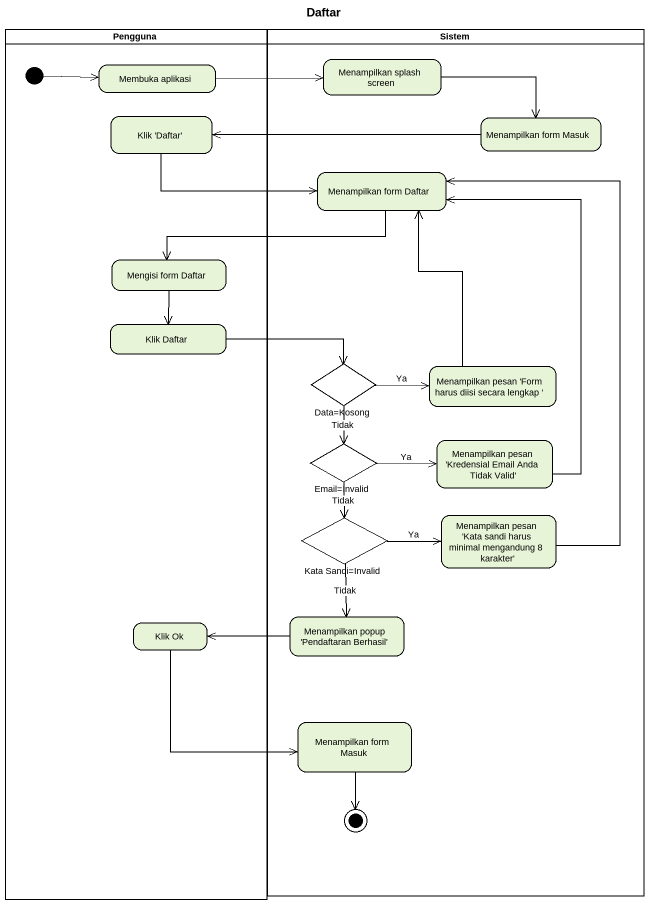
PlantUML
@startuml
title Daftar
hide empty description
state Pengguna <<partition>> {
  state "Membuka aplikasi" as Membuka_aplikasi
  state "Klik 'Daftar'" as Klik_Daftar
  state "Mengisi form Daftar" as Mengisi_form_Daftar
  state "Klik Daftar" as Klik_Daftar_2
  state "Klik Ok" as Klik_Ok
  [*] -right-> Membuka_aplikasi
}
state Sistem <<partition>> {
  state "Menampilkan splash screen" as Menampilkan_splash_screen
  state "Menampilkan form Masuk" as Menampilkan_form_Masuk
  state "Menampilkan form Daftar" as Menampilkan_form_Daftar
  state "Data=Kosong" as Data_Kosong <<choice>>
  state "Menampilkan pesan 'Form harus diisi secara lengkap '" as Menampilkan_pesan_Form
  state "Email=Invalid" as Email_Invalid <<choice>>
  state "Menampilkan pesan 'Kredensial Email Anda Tidak Valid'" as Menampilkan_pesan
  state "Kata Sandi=Invalid" as Kata_Sandi_Invalid <<choice>>
  state "Menampilkan pesan 'Kata sandi harus minimal mengandung 8 karakter'" as Menampilkan_pesan_Kata
  state "Menampilkan popup 'Pendaftaran Berhasil'" as Menampilkan_popup
  state "Menampilkan form Masuk" as Menampilkan_form_Masuk_2
  Menampilkan_form_Masuk_2 --> [*]
}
Membuka_aplikasi -right-> Menampilkan_splash_screen
Menampilkan_splash_screen -right-> Menampilkan_form_Masuk
Klik_Daftar -right-> Menampilkan_form_Daftar
Menampilkan_form_Masuk -left-> Klik_Daftar
Menampilkan_form_Daftar -left-> Mengisi_form_Daftar
Mengisi_form_Daftar --> Klik_Daftar_2
Klik_Daftar_2 -right-> Data_Kosong
Data_Kosong -right-> Menampilkan_pesan_Form : Ya
Data_Kosong --> Email_Invalid : Tidak
Menampilkan_pesan_Form -up-> Menampilkan_form_Daftar
Email_Invalid -right-> Menampilkan_pesan : Ya
Email_Invalid --> Kata_Sandi_Invalid : Tidak
Menampilkan_pesan -up-> Menampilkan_form_Daftar
Kata_Sandi_Invalid -right-> Menampilkan_pesan_Kata : Ya
Kata_Sandi_Invalid --> Menampilkan_popup : Tidak
Menampilkan_pesan_Kata -up-> Menampilkan_form_Daftar
Menampilkan_popup -left-> Klik_Ok
Klik_Ok --> Menampilkan_form_Masuk_2
@enduml
